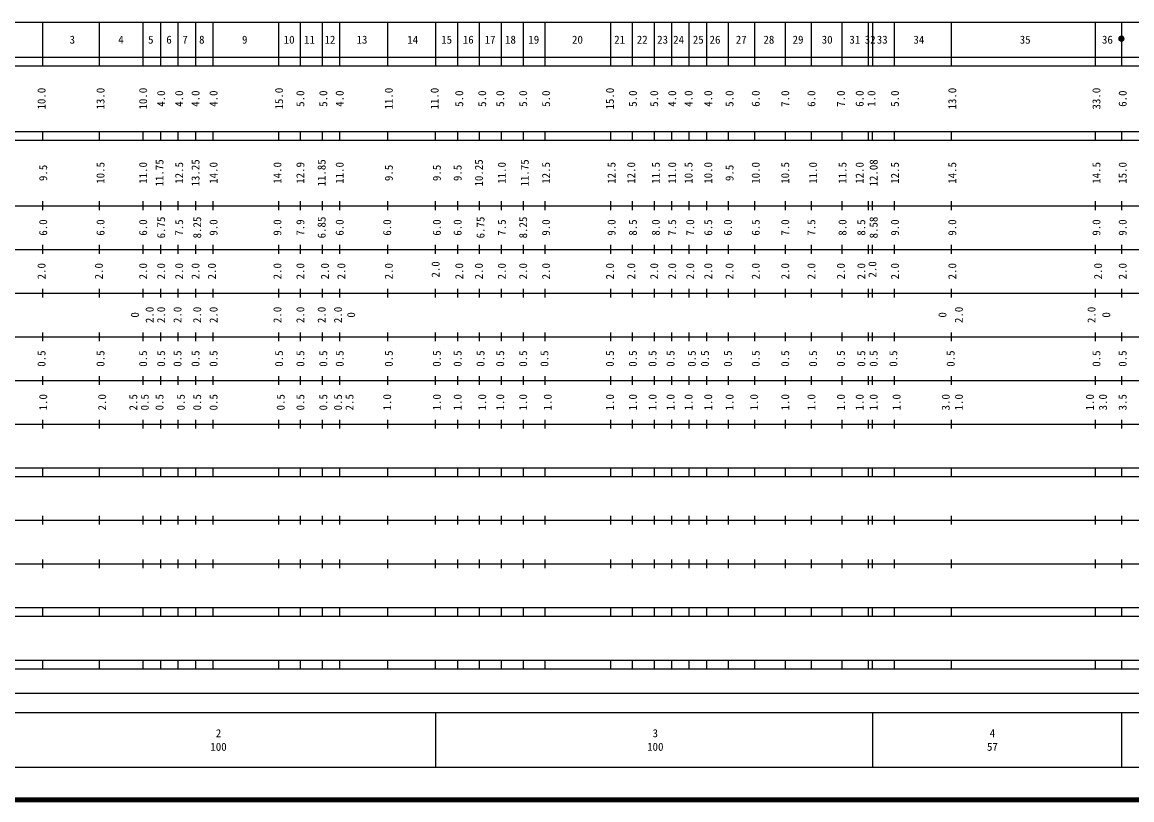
# Model space of a CAD drawing. Units: millimetres on the paper, enlarged 1000 times. Extents: x 40000 to 680000, y 20000 to 380000.
# Drawn here: x 173342 to 427382, y 20000 to 198000 of the extents above; entities that cross this region are included whole.
import ezdxf
from ezdxf.enums import TextEntityAlignment as Align

# ---------------------------------------------------------------- set-up
doc = ezdxf.new("R2010")
doc.units = ezdxf.units.MM
doc.header["$LTSCALE"] = 1000
doc.header["$PDMODE"] = 32
doc.header["$PDSIZE"] = 500
doc.layers.add('M-TTL', color=2, linetype='Continuous', lineweight=140)
doc.layers.add('M-TTL-BAND', color=7, linetype='Continuous', lineweight=25)
doc.styles.add('ＭＳ ゴシック', font='')
doc.styles.get('ＭＳ ゴシック').set_extended_font_data('MS Gothic')

msp = doc.modelspace()

# ---------------------------------------------------------------- linework, layer by layer
at = {"layer": 'M-TTL'}
msp.add_line((40000, 20000), (680000, 20000), dxfattribs=at)
at = {"layer": 'M-TTL-BAND'}
for p, q in [((68000, 198000), (579000, 198000)), ((178000, 198000), (178000, 188000)), ((191000, 198000), (191000, 188000)), ((201000, 198000), (201000, 188000)), ((205000, 198000), (205000, 188000)), ((209000, 198000), (209000, 188000)), ((213000, 198000), (213000, 188000)), ((217000, 198000), (217000, 188000)), ((232000, 198000), (232000, 188000)), ((237000, 198000), (237000, 188000)), ((242000, 198000), (242000, 188000)), ((246000, 198000), (246000, 188000)), ((257000, 198000), (257000, 188000)), ((268000, 198000), (268000, 188000)), ((273000, 198000), (273000, 188000)), ((278000, 198000), (278000, 188000)), ((283000, 198000), (283000, 188000)), ((288000, 198000), (288000, 188000)), ((293000, 198000), (293000, 188000)), ((308000, 198000), (308000, 188000)), ((313000, 198000), (313000, 188000)), ((318000, 198000), (318000, 188000)), ((322000, 198000), (322000, 188000)), ((326000, 198000), (326000, 188000)), ((330000, 198000), (330000, 188000)), ((335000, 198000), (335000, 188000)), ((341000, 198000), (341000, 188000)), ((348000, 198000), (348000, 188000)), ((354000, 198000), (354000, 188000)), ((361000, 198000), (361000, 188000)), ((367000, 198000), (367000, 188000)), ((368000, 198000), (368000, 188000)), ((373000, 198000), (373000, 188000)), ((386000, 198000), (386000, 188000)), ((419000, 198000), (419000, 188000)), ((425000, 198000), (425000, 188000)), ((40000, 190000), (579000, 190000)), ((40000, 188000), (579000, 188000)), ((40000, 173000), (579000, 173000)), ((178000, 173000), (178000, 171000)), ((191000, 173000), (191000, 171000)), ((201000, 173000), (201000, 171000)), ((205000, 173000), (205000, 171000)), ((209000, 173000), (209000, 171000)), ((213000, 173000), (213000, 171000)), ((217000, 173000), (217000, 171000)), ((232000, 173000), (232000, 171000)), ((237000, 173000), (237000, 171000)), ((242000, 173000), (242000, 171000)), ((246000, 173000), (246000, 171000)), ((257000, 173000), (257000, 171000)), ((268000, 171000), (268000, 173000)), ((273000, 173000), (273000, 171000)), ((278000, 173000), (278000, 171000)), ((283000, 173000), (283000, 171000)), ((288000, 173000), (288000, 171000)), ((293000, 173000), (293000, 171000)), ((308000, 173000), (308000, 171000)), ((313000, 173000), (313000, 171000)), ((318000, 173000), (318000, 171000)), ((322000, 173000), (322000, 171000)), ((326000, 173000), (326000, 171000)), ((330000, 173000), (330000, 171000)), ((335000, 173000), (335000, 171000)), ((341000, 173000), (341000, 171000)), ((348000, 173000), (348000, 171000)), ((354000, 173000), (354000, 171000)), ((361000, 173000), (361000, 171000)), ((367000, 173000), (367000, 171000)), ((368000, 171000), (368000, 173000)), ((373000, 173000), (373000, 171000)), ((386000, 173000), (386000, 171000)), ((419000, 173000), (419000, 171000)), ((425000, 173000), (425000, 171000)), ((40000, 171000), (579000, 171000)), ((40000, 156000), (579000, 156000)), ((178000, 157000), (178000, 155000)), ((191000, 157000), (191000, 155000)), ((201000, 157000), (201000, 155000)), ((205000, 157000), (205000, 155000)), ((209000, 157000), (209000, 155000)), ((213000, 157000), (213000, 155000)), ((217000, 157000), (217000, 155000)), ((232000, 157000), (232000, 155000)), ((237000, 157000), (237000, 155000)), ((242000, 157000), (242000, 155000)), ((246000, 157000), (246000, 155000)), ((257000, 157000), (257000, 155000)), ((268000, 155000), (268000, 157000)), ((273000, 157000), (273000, 155000)), ((278000, 157000), (278000, 155000)), ((283000, 157000), (283000, 155000)), ((288000, 157000), (288000, 155000)), ((293000, 157000), (293000, 155000)), ((308000, 157000), (308000, 155000)), ((313000, 157000), (313000, 155000)), ((318000, 157000), (318000, 155000)), ((322000, 157000), (322000, 155000)), ((326000, 157000), (326000, 155000)), ((330000, 157000), (330000, 155000)), ((335000, 157000), (335000, 155000)), ((341000, 157000), (341000, 155000)), ((348000, 157000), (348000, 155000)), ((354000, 157000), (354000, 155000)), ((361000, 157000), (361000, 155000)), ((367000, 157000), (367000, 155000)), ((368000, 155000), (368000, 157000)), ((373000, 157000), (373000, 155000)), ((386000, 157000), (386000, 155000)), ((419000, 157000), (419000, 155000)), ((425000, 157000), (425000, 155000)), ((46000, 146000), (579000, 146000)), ((178000, 147000), (178000, 145000)), ((191000, 147000), (191000, 145000)), ((201000, 147000), (201000, 145000)), ((205000, 147000), (205000, 145000)), ((209000, 147000), (209000, 145000)), ((213000, 147000), (213000, 145000)), ((217000, 147000), (217000, 145000)), ((232000, 147000), (232000, 145000)), ((237000, 147000), (237000, 145000)), ((242000, 147000), (242000, 145000)), ((246000, 147000), (246000, 145000)), ((257000, 147000), (257000, 145000)), ((268000, 145000), (268000, 147000)), ((273000, 147000), (273000, 145000)), ((278000, 147000), (278000, 145000)), ((283000, 147000), (283000, 145000)), ((288000, 147000), (288000, 145000)), ((293000, 147000), (293000, 145000)), ((308000, 147000), (308000, 145000)), ((313000, 147000), (313000, 145000)), ((318000, 147000), (318000, 145000)), ((322000, 147000), (322000, 145000)), ((326000, 147000), (326000, 145000)), ((330000, 147000), (330000, 145000)), ((335000, 147000), (335000, 145000)), ((341000, 147000), (341000, 145000)), ((348000, 147000), (348000, 145000)), ((354000, 147000), (354000, 145000)), ((361000, 147000), (361000, 145000)), ((367000, 147000), (367000, 145000)), ((368000, 145000), (368000, 147000)), ((373000, 147000), (373000, 145000)), ((386000, 147000), (386000, 145000)), ((419000, 147000), (419000, 145000)), ((425000, 147000), (425000, 145000)), ((52000, 136000), (579000, 136000)), ((178000, 137000), (178000, 135000)), ((191000, 137000), (191000, 135000)), ((201000, 137000), (201000, 135000)), ((205000, 137000), (205000, 135000)), ((209000, 137000), (209000, 135000)), ((213000, 137000), (213000, 135000)), ((217000, 137000), (217000, 135000)), ((232000, 137000), (232000, 135000)), ((237000, 137000), (237000, 135000)), ((242000, 137000), (242000, 135000)), ((246000, 137000), (246000, 135000)), ((257000, 137000), (257000, 135000)), ((268000, 135000), (268000, 137000)), ((273000, 137000), (273000, 135000)), ((278000, 137000), (278000, 135000)), ((283000, 137000), (283000, 135000)), ((288000, 137000), (288000, 135000)), ((293000, 137000), (293000, 135000)), ((308000, 137000), (308000, 135000)), ((313000, 137000), (313000, 135000)), ((318000, 137000), (318000, 135000)), ((322000, 137000), (322000, 135000)), ((326000, 137000), (326000, 135000)), ((330000, 137000), (330000, 135000)), ((335000, 137000), (335000, 135000)), ((341000, 137000), (341000, 135000)), ((348000, 137000), (348000, 135000)), ((354000, 137000), (354000, 135000)), ((361000, 137000), (361000, 135000)), ((367000, 137000), (367000, 135000)), ((368000, 135000), (368000, 137000)), ((373000, 137000), (373000, 135000)), ((386000, 137000), (386000, 135000)), ((419000, 137000), (419000, 135000)), ((425000, 137000), (425000, 135000)), ((46000, 126000), (579000, 126000)), ((178000, 127000), (178000, 125000)), ((191000, 127000), (191000, 125000)), ((201000, 127000), (201000, 125000)), ((205000, 127000), (205000, 125000)), ((209000, 127000), (209000, 125000)), ((213000, 127000), (213000, 125000)), ((217000, 127000), (217000, 125000)), ((232000, 127000), (232000, 125000)), ((237000, 127000), (237000, 125000)), ((242000, 127000), (242000, 125000)), ((246000, 127000), (246000, 125000)), ((257000, 127000), (257000, 125000)), ((268000, 125000), (268000, 127000)), ((273000, 127000), (273000, 125000)), ((278000, 127000), (278000, 125000)), ((283000, 127000), (283000, 125000)), ((288000, 127000), (288000, 125000)), ((293000, 127000), (293000, 125000)), ((308000, 127000), (308000, 125000)), ((313000, 127000), (313000, 125000)), ((318000, 127000), (318000, 125000)), ((322000, 127000), (322000, 125000)), ((326000, 127000), (326000, 125000)), ((330000, 127000), (330000, 125000)), ((335000, 127000), (335000, 125000)), ((341000, 127000), (341000, 125000)), ((348000, 127000), (348000, 125000)), ((354000, 127000), (354000, 125000)), ((361000, 127000), (361000, 125000)), ((367000, 127000), (367000, 125000)), ((368000, 125000), (368000, 127000)), ((373000, 127000), (373000, 125000)), ((386000, 127000), (386000, 125000)), ((419000, 127000), (419000, 125000)), ((425000, 127000), (425000, 125000)), ((178000, 117000), (178000, 115000)), ((191000, 117000), (191000, 115000)), ((201000, 117000), (201000, 115000)), ((205000, 117000), (205000, 115000)), ((209000, 117000), (209000, 115000)), ((213000, 117000), (213000, 115000)), ((217000, 117000), (217000, 115000)), ((232000, 117000), (232000, 115000)), ((237000, 117000), (237000, 115000)), ((242000, 117000), (242000, 115000)), ((246000, 117000), (246000, 115000)), ((257000, 117000), (257000, 115000)), ((268000, 115000), (268000, 117000)), ((273000, 117000), (273000, 115000)), ((278000, 117000), (278000, 115000)), ((283000, 117000), (283000, 115000)), ((288000, 117000), (288000, 115000)), ((293000, 117000), (293000, 115000)), ((308000, 117000), (308000, 115000)), ((313000, 117000), (313000, 115000)), ((318000, 117000), (318000, 115000)), ((322000, 117000), (322000, 115000)), ((326000, 117000), (326000, 115000)), ((330000, 117000), (330000, 115000)), ((335000, 117000), (335000, 115000)), ((341000, 117000), (341000, 115000)), ((348000, 117000), (348000, 115000)), ((354000, 117000), (354000, 115000)), ((361000, 117000), (361000, 115000)), ((367000, 117000), (367000, 115000)), ((368000, 115000), (368000, 117000)), ((373000, 117000), (373000, 115000)), ((386000, 117000), (386000, 115000)), ((419000, 117000), (419000, 115000)), ((425000, 117000), (425000, 115000)), ((52000, 116000), (579000, 116000)), ((178000, 107000), (178000, 105000)), ((191000, 107000), (191000, 105000)), ((201000, 107000), (201000, 105000)), ((205000, 107000), (205000, 105000)), ((209000, 107000), (209000, 105000)), ((213000, 107000), (213000, 105000)), ((217000, 107000), (217000, 105000)), ((232000, 107000), (232000, 105000)), ((237000, 107000), (237000, 105000)), ((242000, 107000), (242000, 105000)), ((246000, 107000), (246000, 105000)), ((257000, 107000), (257000, 105000)), ((268000, 105000), (268000, 107000)), ((273000, 107000), (273000, 105000)), ((278000, 107000), (278000, 105000)), ((283000, 107000), (283000, 105000)), ((288000, 107000), (288000, 105000)), ((293000, 107000), (293000, 105000)), ((308000, 107000), (308000, 105000)), ((313000, 107000), (313000, 105000)), ((318000, 107000), (318000, 105000)), ((322000, 107000), (322000, 105000)), ((326000, 107000), (326000, 105000)), ((330000, 107000), (330000, 105000)), ((335000, 107000), (335000, 105000)), ((341000, 107000), (341000, 105000)), ((348000, 107000), (348000, 105000)), ((354000, 107000), (354000, 105000)), ((361000, 107000), (361000, 105000)), ((367000, 107000), (367000, 105000)), ((368000, 105000), (368000, 107000)), ((373000, 107000), (373000, 105000)), ((386000, 107000), (386000, 105000)), ((419000, 107000), (419000, 105000)), ((425000, 107000), (425000, 105000)), ((46000, 106000), (579000, 106000)), ((40000, 96000), (579000, 96000)), ((40000, 94000), (579000, 94000)), ((178000, 96000), (178000, 94000)), ((191000, 96000), (191000, 94000)), ((201000, 96000), (201000, 94000)), ((205000, 96000), (205000, 94000)), ((209000, 96000), (209000, 94000)), ((213000, 96000), (213000, 94000)), ((217000, 96000), (217000, 94000)), ((232000, 96000), (232000, 94000)), ((237000, 96000), (237000, 94000)), ((242000, 96000), (242000, 94000)), ((246000, 96000), (246000, 94000)), ((257000, 96000), (257000, 94000)), ((268000, 94000), (268000, 96000)), ((273000, 96000), (273000, 94000)), ((278000, 96000), (278000, 94000)), ((283000, 96000), (283000, 94000)), ((288000, 96000), (288000, 94000)), ((293000, 96000), (293000, 94000)), ((308000, 96000), (308000, 94000)), ((313000, 96000), (313000, 94000)), ((318000, 96000), (318000, 94000)), ((322000, 96000), (322000, 94000)), ((326000, 96000), (326000, 94000)), ((330000, 96000), (330000, 94000)), ((335000, 96000), (335000, 94000)), ((341000, 96000), (341000, 94000)), ((348000, 96000), (348000, 94000)), ((354000, 96000), (354000, 94000)), ((361000, 96000), (361000, 94000)), ((367000, 96000), (367000, 94000)), ((368000, 94000), (368000, 96000)), ((373000, 96000), (373000, 94000)), ((386000, 96000), (386000, 94000)), ((419000, 96000), (419000, 94000)), ((425000, 96000), (425000, 94000)), ((49000, 84000), (579000, 84000)), ((178000, 85000), (178000, 83000)), ((191000, 85000), (191000, 83000)), ((201000, 85000), (201000, 83000)), ((205000, 85000), (205000, 83000)), ((209000, 85000), (209000, 83000)), ((213000, 85000), (213000, 83000)), ((217000, 85000), (217000, 83000)), ((232000, 85000), (232000, 83000)), ((237000, 85000), (237000, 83000)), ((242000, 85000), (242000, 83000)), ((246000, 85000), (246000, 83000)), ((257000, 85000), (257000, 83000)), ((268000, 83000), (268000, 85000)), ((273000, 85000), (273000, 83000)), ((278000, 85000), (278000, 83000)), ((283000, 85000), (283000, 83000)), ((288000, 85000), (288000, 83000)), ((293000, 85000), (293000, 83000)), ((308000, 85000), (308000, 83000)), ((313000, 85000), (313000, 83000)), ((318000, 85000), (318000, 83000)), ((322000, 85000), (322000, 83000)), ((326000, 85000), (326000, 83000)), ((330000, 85000), (330000, 83000)), ((335000, 85000), (335000, 83000)), ((341000, 85000), (341000, 83000)), ((348000, 85000), (348000, 83000)), ((354000, 85000), (354000, 83000)), ((361000, 85000), (361000, 83000)), ((367000, 85000), (367000, 83000)), ((368000, 83000), (368000, 85000)), ((373000, 85000), (373000, 83000)), ((386000, 85000), (386000, 83000)), ((419000, 85000), (419000, 83000)), ((425000, 85000), (425000, 83000)), ((40000, 74000), (579000, 74000)), ((178000, 75000), (178000, 73000)), ((191000, 75000), (191000, 73000)), ((201000, 75000), (201000, 73000)), ((205000, 75000), (205000, 73000)), ((209000, 75000), (209000, 73000)), ((213000, 75000), (213000, 73000)), ((217000, 75000), (217000, 73000)), ((232000, 75000), (232000, 73000)), ((237000, 75000), (237000, 73000)), ((242000, 75000), (242000, 73000)), ((246000, 75000), (246000, 73000)), ((257000, 75000), (257000, 73000)), ((268000, 73000), (268000, 75000)), ((273000, 75000), (273000, 73000)), ((278000, 75000), (278000, 73000)), ((283000, 75000), (283000, 73000)), ((288000, 75000), (288000, 73000)), ((293000, 75000), (293000, 73000)), ((308000, 75000), (308000, 73000)), ((313000, 75000), (313000, 73000)), ((318000, 75000), (318000, 73000)), ((322000, 75000), (322000, 73000)), ((326000, 75000), (326000, 73000)), ((330000, 75000), (330000, 73000)), ((335000, 75000), (335000, 73000)), ((341000, 75000), (341000, 73000)), ((348000, 75000), (348000, 73000)), ((354000, 75000), (354000, 73000)), ((361000, 75000), (361000, 73000)), ((367000, 75000), (367000, 73000)), ((368000, 73000), (368000, 75000)), ((373000, 75000), (373000, 73000)), ((386000, 75000), (386000, 73000)), ((419000, 75000), (419000, 73000)), ((425000, 75000), (425000, 73000)), ((40000, 64000), (579000, 64000)), ((178000, 64000), (178000, 62000)), ((191000, 64000), (191000, 62000)), ((201000, 64000), (201000, 62000)), ((205000, 64000), (205000, 62000)), ((209000, 64000), (209000, 62000)), ((213000, 64000), (213000, 62000)), ((217000, 64000), (217000, 62000)), ((232000, 64000), (232000, 62000)), ((237000, 64000), (237000, 62000)), ((242000, 64000), (242000, 62000)), ((246000, 64000), (246000, 62000)), ((257000, 64000), (257000, 62000)), ((268000, 62000), (268000, 64000)), ((273000, 64000), (273000, 62000)), ((278000, 64000), (278000, 62000)), ((283000, 64000), (283000, 62000)), ((288000, 64000), (288000, 62000)), ((293000, 64000), (293000, 62000)), ((308000, 64000), (308000, 62000)), ((313000, 64000), (313000, 62000)), ((318000, 64000), (318000, 62000)), ((322000, 64000), (322000, 62000)), ((326000, 64000), (326000, 62000)), ((330000, 64000), (330000, 62000)), ((335000, 64000), (335000, 62000)), ((341000, 64000), (341000, 62000)), ((348000, 64000), (348000, 62000)), ((354000, 64000), (354000, 62000)), ((361000, 64000), (361000, 62000)), ((367000, 64000), (367000, 62000)), ((368000, 62000), (368000, 64000)), ((373000, 64000), (373000, 62000)), ((386000, 64000), (386000, 62000)), ((419000, 64000), (419000, 62000)), ((425000, 64000), (425000, 62000)), ((40000, 62000), (579000, 62000)), ((40000, 52000), (579000, 52000)), ((178000, 52000), (178000, 50000)), ((191000, 52000), (191000, 50000)), ((201000, 52000), (201000, 50000)), ((205000, 52000), (205000, 50000)), ((209000, 52000), (209000, 50000)), ((213000, 52000), (213000, 50000)), ((217000, 52000), (217000, 50000)), ((232000, 52000), (232000, 50000)), ((237000, 52000), (237000, 50000)), ((242000, 52000), (242000, 50000)), ((246000, 52000), (246000, 50000)), ((257000, 52000), (257000, 50000)), ((268000, 50000), (268000, 52000)), ((273000, 52000), (273000, 50000)), ((278000, 52000), (278000, 50000)), ((283000, 52000), (283000, 50000)), ((288000, 52000), (288000, 50000)), ((293000, 52000), (293000, 50000)), ((308000, 52000), (308000, 50000)), ((313000, 52000), (313000, 50000)), ((318000, 52000), (318000, 50000)), ((322000, 52000), (322000, 50000)), ((326000, 52000), (326000, 50000)), ((330000, 52000), (330000, 50000)), ((335000, 52000), (335000, 50000)), ((341000, 52000), (341000, 50000)), ((348000, 52000), (348000, 50000)), ((354000, 52000), (354000, 50000)), ((361000, 52000), (361000, 50000)), ((367000, 52000), (367000, 50000)), ((368000, 50000), (368000, 52000)), ((373000, 52000), (373000, 50000)), ((386000, 52000), (386000, 50000)), ((419000, 52000), (419000, 50000)), ((425000, 52000), (425000, 50000)), ((40000, 50000), (579000, 50000)), ((70805, 44406), (565903, 44406)), ((40000, 40000), (579000, 40000)), ((268000, 40000), (268000, 27500)), ((368000, 40000), (368000, 27500)), ((425000, 40000), (425000, 27500)), ((68000, 27500), (579000, 27500))]:
    msp.add_line(p, q, dxfattribs=at)
at = {"layer": 'M-TTL-BAND', "lineweight": 13}
for radius in [600, 480, 360, 240, 120, 20]:
    msp.add_circle((425000, 194222), radius, dxfattribs=at)
at = {"layer": 'M-TTL-BAND'}
msp.add_point((425000, 194222), dxfattribs=at)

# ---------------------------------------------------------------- texts
at = {"layer": 'M-TTL-BAND', "style": 'ＭＳ ゴシック'}
for s, p in [('3', (184813, 194000)), ('4', (195959, 194000)), ('5', (202793, 194000)), ('6', (206959, 194000)), ('7', (210626, 194000)), ('8', (214460, 194000)), ('9', (224293, 194000)), ('10', (234460, 194000)), ('11', (239127, 194000)), ('12', (243794, 194000)), ('13', (251128, 194000)), ('14', (262748, 193982)), ('15', (270503, 194000)), ('16', (275462, 194000)), ('17', (280462, 194000)), ('18', (285129, 194000)), ('19', (290463, 194000)), ('20', (300463, 194000)), ('21', (310130, 194000)), ('22', (315297, 194000)), ('23', (319964, 194000)), ('24', (323630, 194000)), ('25', (328131, 194000)), ('26', (331964, 194000)), ('27', (337964, 194000)), ('28', (344298, 194000)), ('29', (350965, 194000)), ('30', (357632, 194000)), ('31', (363965, 194000)), ('32', (367474, 194002)), ('33', (370239, 194000)), ('34', (378632, 194000)), ('35', (402967, 194000)), ('36', (421801, 194000)), ('2', (218288, 35238)), ('3', (318288, 35238)), ('4', (395468, 35238)), ('100', (218288, 32131)), ('100', (318288, 32131)), ('57', (395468, 32131))]:
    msp.add_text(s, height=1833, dxfattribs=at).set_placement(p, align=Align.MIDDLE_CENTER)
for s, p in [('10.0', (177765, 180500)), ('13.0', (191265, 180500)), ('10.0', (201016, 180500)), ('4.0', (205141, 180500)), ('4.0', (209266, 180500)), ('4.0', (213016, 180500)), ('4.0', (217141, 180500)), ('15.0', (232142, 180500)), ('5.0', (237017, 180500)), ('5.0', (242267, 180500)), ('4.0', (246017, 180500)), ('11.0', (257268, 180500)), ('11.0', (267765, 180500)), ('5.0', (273393, 180500)), ('5.0', (278643, 180500)), ('5.0', (282769, 180500)), ('5.0', (288019, 180500)), ('5.0', (293269, 180500)), ('15.0', (307895, 180500)), ('5.0', (313145, 180500)), ('5.0', (318020, 180500)), ('4.0', (322145, 180500)), ('4.0', (325895, 180500)), ('4.0', (330395, 180500)), ('5.0', (335271, 180500)), ('6.0', (341271, 180500)), ('7.0', (348021, 180500)), ('6.0', (354021, 180500)), ('7.0', (360771, 180500)), ('6.0', (365063, 180500)), ('1.0', (367765, 180500)), ('5.0', (373147, 180500)), ('13.0', (386272, 180500)), ('33.0', (419274, 180500)), ('6.0', (425274, 180500)), ('9.5', (178140, 163500)), ('10.5', (191265, 163500)), ('11.0', (201016, 163500)), ('11.75', (204766, 163500)), ('12.5', (209266, 163500)), ('13.25', (213016, 163500)), ('14.0', (217141, 163500)), ('14.0', (231767, 163500)), ('12.9', (237017, 163500)), ('11.85', (241892, 163500)), ('11.0', (246017, 163500)), ('9.5', (257268, 163500)), ('9.5', (268261, 163500)), ('9.5', (273018, 163500)), ('10.25', (277893, 163500)), ('11.0', (283144, 163500)), ('11.75', (288394, 163500)), ('12.5', (293269, 163500)), ('12.5', (308270, 163500)), ('12.0', (312770, 163500)), ('11.5', (318395, 163500)), ('11.0', (322145, 163500)), ('10.5', (325895, 163500)), ('10.0', (330395, 163500)), ('9.5', (335271, 163500)), ('10.0', (341271, 163500)), ('10.5', (348021, 163500)), ('11.0', (354396, 163500)), ('11.5', (361146, 163500)), ('12.0', (365063, 163500)), ('12.08', (368261, 163500)), ('12.5', (373147, 163500)), ('14.5', (386272, 163500)), ('14.5', (419274, 163500)), ('15.0', (425274, 163500)), ('6.0', (178140, 151000)), ('6.0', (191265, 151000)), ('6.0', (201016, 151000)), ('6.75', (205141, 151000)), ('7.5', (209266, 151000)), ('8.25', (213391, 151000)), ('9.0', (217141, 151000)), ('9.0', (231767, 151000)), ('7.9', (237017, 151000)), ('6.85', (241892, 151000)), ('6.0', (246017, 151000)), ('6.0', (256893, 151000)), ('6.0', (268261, 151000)), ('6.0', (273018, 151000)), ('6.75', (278268, 151000)), ('7.5', (283144, 151000)), ('8.25', (288019, 151000)), ('9.0', (293269, 151000)), ('9.0', (308270, 151000)), ('8.5', (313145, 151000)), ('8.0', (318395, 151000)), ('7.5', (322145, 151000)), ('7.0', (326270, 151000)), ('6.5', (330395, 151000)), ('6.0', (334896, 151000)), ('6.5', (341271, 151000)), ('7.0', (348021, 151000)), ('7.5', (354021, 151000)), ('8.0', (361146, 151000)), ('8.5', (365438, 151000)), ('8.58', (368261, 151000)), ('9.0', (373147, 151000)), ('9.0', (386272, 151000)), ('9.0', (419274, 151000)), ('9.0', (425274, 151000)), ('2.0', (177765, 141000)), ('2.0', (190890, 141000)), ('2.0', (201016, 141000)), ('2.0', (205141, 141000)), ('2.0', (209266, 141000)), ('2.0', (213016, 141000)), ('2.0', (216766, 141000)), ('2.0', (231767, 141000)), ('2.0', (237017, 141000)), ('2.0', (242642, 141000)), ('2.0', (246392, 141000)), ('2.0', (257268, 141000)), ('2.0', (267988, 141407)), ('2.0', (273393, 141000)), ('2.0', (277893, 141000)), ('2.0', (283144, 141000)), ('2.0', (288019, 141000)), ('2.0', (293269, 141000)), ('2.0', (307895, 141000)), ('2.0', (312770, 141000)), ('2.0', (318020, 141000)), ('2.0', (322145, 141000)), ('2.0', (326270, 141000)), ('2.0', (330395, 141000)), ('2.0', (335271, 141000)), ('2.0', (341271, 141000)), ('2.0', (348021, 141000)), ('2.0', (354021, 141000)), ('2.0', (360771, 141000)), ('2.0', (365438, 141000)), ('2.0', (367988, 141407)), ('2.0', (373147, 141000)), ('2.0', (386272, 141000)), ('2.0', (419649, 141000)), ('2.0', (425274, 141000)), ('2.0', (202516, 131000)), ('2.0', (205141, 131000)), ('2.0', (208891, 131000)), ('2.0', (213391, 131000)), ('2.0', (217141, 131000)), ('2.0', (231767, 131000)), ('2.0', (237017, 131000)), ('2.0', (241892, 131000)), ('2.0', (245642, 131000)), ('2.0', (387772, 131000)), ('2.0', (418149, 131000)), ('0', (199141, 131000)), ('0', (248642, 131000)), ('0', (384022, 131000)), ('0', (421524, 131000)), ('0.5', (177765, 121000)), ('0.5', (191265, 121000)), ('0.5', (201016, 121000)), ('0.5', (205141, 121000)), ('0.5', (208891, 121000)), ('0.5', (213016, 121000)), ('0.5', (217141, 121000)), ('0.5', (232142, 121000)), ('0.5', (237017, 121000)), ('0.5', (242267, 121000)), ('0.5', (246017, 121000)), ('0.5', (257268, 121000)), ('0.5', (268261, 121000)), ('0.5', (273018, 121000)), ('0.5', (278268, 121000)), ('0.5', (282769, 121000)), ('0.5', (288019, 121000)), ('0.5', (292894, 121000)), ('0.5', (307895, 121000)), ('0.5', (313145, 121000)), ('0.5', (317645, 121000)), ('0.5', (321770, 121000)), ('0.5', (326645, 121000)), ('0.5', (329645, 121000)), ('0.5', (334896, 121000)), ('0.5', (341271, 121000)), ('0.5', (348021, 121000)), ('0.5', (354396, 121000)), ('0.5', (360771, 121000)), ('0.5', (365438, 121000)), ('0.5', (368261, 121000)), ('0.5', (372772, 121000)), ('0.5', (385897, 121000)), ('0.5', (419274, 121000)), ('0.5', (425274, 121000)), ('1.0', (178140, 111000)), ('2.0', (191640, 111000)), ('2.5', (198766, 111000)), ('0.5', (201391, 111000)), ('0.5', (204766, 111000)), ('0.5', (209641, 111000)), ('0.5', (213391, 111000)), ('0.5', (217141, 111000)), ('0.5', (232517, 111000)), ('0.5', (237017, 111000)), ('0.5', (242267, 111000)), ('0.5', (245642, 111000)), ('2.5', (248267, 111000)), ('1.0', (256893, 111000)), ('1.0', (268261, 111000)), ('1.0', (273018, 111000)), ('1.0', (278643, 111000)), ('1.0', (282769, 111000)), ('1.0', (288019, 111000)), ('1.0', (293644, 111000)), ('1.0', (307895, 111000)), ('1.0', (313145, 111000)), ('1.0', (317645, 111000)), ('1.0', (321770, 111000)), ('1.0', (325895, 111000)), ('1.0', (330395, 111000)), ('1.0', (335271, 111000)), ('1.0', (340896, 111000)), ('1.0', (348021, 111000)), ('1.0', (354021, 111000)), ('1.0', (360771, 111000)), ('1.0', (365063, 111000)), ('1.0', (368261, 111000)), ('1.0', (373522, 111000)), ('3.0', (384772, 111000)), ('1.0', (387772, 111000)), ('1.0', (417774, 111000)), ('3.0', (420774, 111000)), ('3.5', (425274, 111000))]:
    msp.add_text(s, height=1833, rotation=90, dxfattribs=at).set_placement(p, align=Align.MIDDLE_CENTER)

doc.saveas('drawing.dxf')
